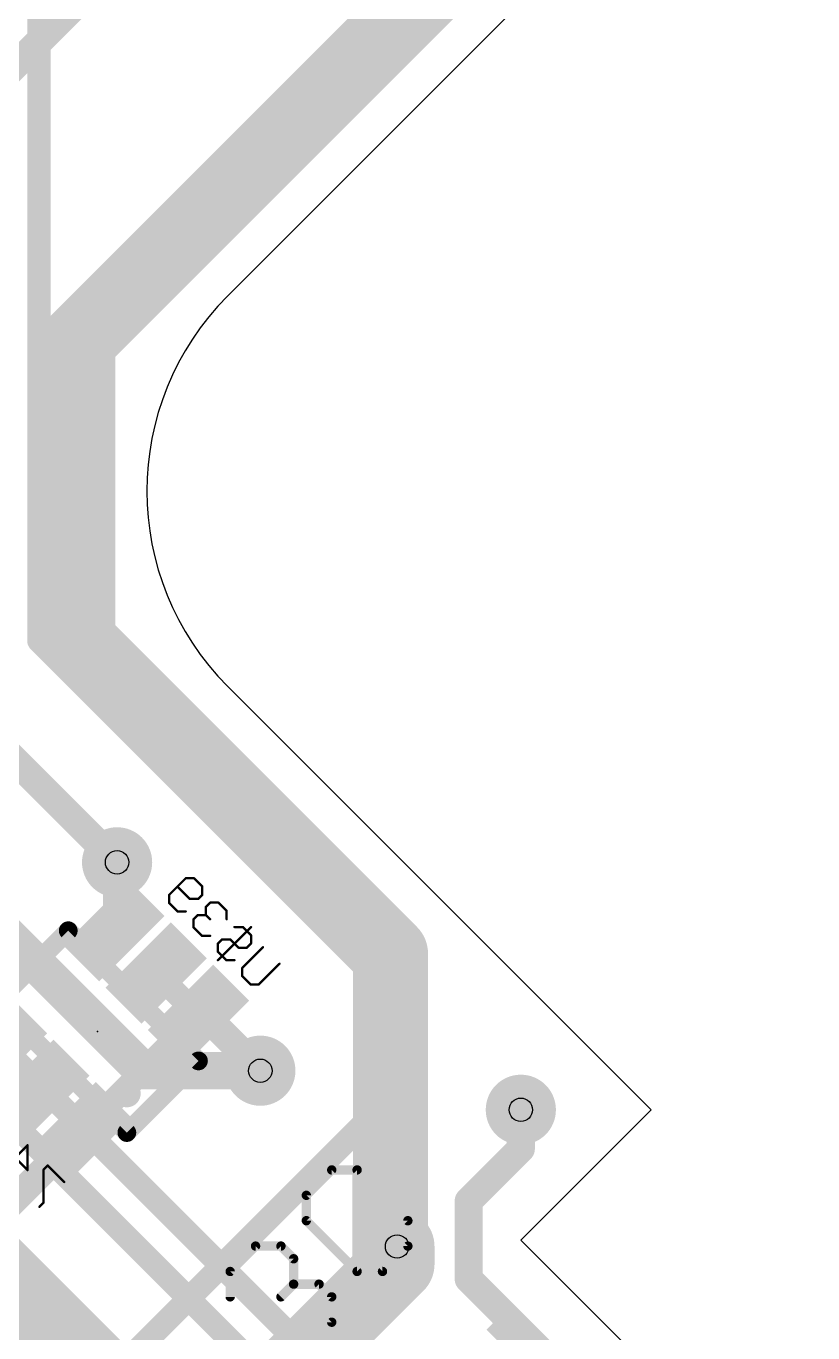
# Model space of a CAD drawing. Extents: x -76 to 580, y -41 to 95.
# Drawn here: x 254.49 to 263.03, y 5 to 19.19 of the extents above; entities that cross this region are included whole.
import ezdxf

# ---------------------------------------------------------------- set-up
doc = ezdxf.new("R2010")
doc.units = 0
for name, color, linetype in [('1', 22, 'CONTINUOUS'), ('16', 175, 'CONTINUOUS'), ('18', 82, 'CONTINUOUS'), ('20', 7, 'CONTINUOUS'), ('21', 32, 'CONTINUOUS'), ('22', 2, 'CONTINUOUS'), ('24', 7, 'CONTINUOUS'), ('26', 253, 'CONTINUOUS'), ('28', 253, 'CONTINUOUS'), ('29', 253, 'CONTINUOUS'), ('30', 253, 'CONTINUOUS'), ('31', 253, 'CONTINUOUS'), ('32', 253, 'CONTINUOUS'), ('44', 253, 'CONTINUOUS'), ('52', 253, 'CONTINUOUS')]:
    doc.layers.add(name, color=color, linetype=linetype)

# ---------------------------------------------------------------- blocks, each defined once
blk = doc.blocks.new('RECT')
blk.add_solid([(-0.5, -0.5), (0.5, -0.5), (-0.5, 0.5), (0.5, 0.5)])
blk = doc.blocks.new('ROUNDV')
at = {"const_width": 0.5}
blk.add_lwpolyline([(0, -0.25, 1), (0, 0.25, 1), (0, -0.25)], format="xyb", dxfattribs=at)

msp = doc.modelspace()

# ---------------------------------------------------------------- linework, layer by layer
at = {"layer": '1'}
for points, const_width in [([(255.0534, 15.7685), (266.155, 26.8701)], 0.8128), ([(253.9928, 18.3848), (257.5283, 21.9203)], 0.3048), ([(255.0534, 12.5158), (255.0534, 15.7685)], 0.8128), ([(258.4475, 9.1217), (255.0534, 12.5158)], 0.8128), ([(255.4777, 10.1116), (254.0635, 11.5258)], 0.3048), ([(255.7605, 7.8489), (253.1442, 10.4652)], 0.4064), ([(257.6697, 4.6669), (252.4371, 9.8995)], 0.254), ([(257.3162, 4.3133), (252.1543, 9.4752)], 0.254), ([(258.4475, 6.0104), (258.4475, 9.1217)], 0.8128), ([(256.3163, 3.5454), (251.5886, 8.2731)], 0.8128), ([(257.0333, 7.8489), (255.7605, 7.8489)], 0.4064), ([(259.8617, 7.0004), (259.8617, 7.4246)], 0.3048), ([(259.2961, 6.4347), (259.8617, 7.0004)], 0.3048), ([(259.2961, 5.5861), (259.2961, 6.4347)], 0.3048), ([(258.5182, 5.9397), (258.4475, 6.0104)], 0.8128), ([(259.7203, 5.1619), (259.2961, 5.5861)], 0.3048), ([(260.7456, 4.0659), (259.7203, 5.0912)], 0.3048)]:
    msp.add_lwpolyline(points, dxfattribs=dict(at, const_width=const_width))
for points, const_width in [([(255.2566, 15.7685, 1), (254.8502, 15.7685)], 0.4064), ([(254.9097, 15.9122, 1), (255.1971, 15.6248)], 0.4064), ([(255.1971, 12.6595, 1), (254.9097, 12.3721)], 0.4064), ([(254.8502, 12.5158, 1), (255.2566, 12.5158)], 0.4064), ([(255.4238, 10.0577, 1), (255.5316, 10.1655)], 0.1524), ([(258.6507, 9.1217, 1), (258.2443, 9.1217)], 0.4064), ([(258.3038, 8.978, 1), (258.5912, 9.2654)], 0.4064), ([(255.7605, 7.9505, 1), (255.7605, 7.7473)], 0.2032), ([(255.6887, 7.777, 1), (255.8324, 7.9207)], 0.2032), ([(257.0333, 7.7473, 1), (257.0333, 7.9505)], 0.2032), ([(259.9379, 7.4246, 1), (259.7855, 7.4246)], 0.1524), ([(259.9156, 6.9465, 1), (259.8079, 7.0542)], 0.1524), ([(259.7855, 7.0004, 1), (259.9379, 7.0004)], 0.1524), ([(259.3723, 6.4347, 1), (259.2199, 6.4347)], 0.1524), ([(259.2422, 6.4886, 1), (259.3499, 6.3808)], 0.1524), ([(258.5912, 6.1541, 1), (258.3038, 5.8667)], 0.4064), ([(258.3746, 5.796, 1), (258.6619, 6.0834)], 0.4064), ([(258.2443, 6.0104, 1), (258.6507, 6.0104)], 0.4064), ([(259.3499, 5.64, 1), (259.2422, 5.5323)], 0.1524), ([(259.2199, 5.5861, 1), (259.3723, 5.5861)], 0.1524), ([(259.7203, 5.1619, 0.4142), (259.7203, 5.0912)], 0.3048), ([(259.7742, 5.108, 1), (259.6664, 5.2158)], 0.1524), ([(259.6664, 5.108, 1), (259.7742, 5.2158)], 0.1524), ([(259.7742, 5.1451, 1), (259.6664, 5.0373)], 0.1524), ([(259.6664, 5.0373, 1), (259.7742, 5.1451)], 0.1524)]:
    msp.add_lwpolyline(points, format="xyb", dxfattribs=dict(at, const_width=const_width))
at = {"layer": '16'}
for points, const_width in [([(254.6292, 12.5158), (254.6292, 24.2538)], 0.254), ([(258.3768, 8.7681), (254.6292, 12.5158)], 0.254), ([(255.4777, 9.4045), (255.4777, 10.1116)], 0.3048), ([(255.4423, 9.3692), (255.4777, 9.4045)], 0.3048), ([(256.3616, 8.4499), (255.9019, 8.9095)], 0.254), ([(258.3768, 7.4953), (258.3768, 8.7681)], 0.254), ([(256.3616, 8.4499), (255.0888, 7.1771)], 0.254), ([(256.3616, 8.4499), (256.4323, 8.4499)], 0.3048), ([(256.4323, 8.4499), (257.0333, 7.8489)], 0.3048), ([(252.7907, 1.9092), (258.3768, 7.4953)], 0.254), ([(255.0888, 7.1771), (253.8868, 5.9751)], 0.3048), ([(258.5182, 5.7473), (258.5182, 5.9397)], 0.8128), ([(256.3163, 3.5454), (258.5182, 5.7473)], 0.8128)]:
    msp.add_lwpolyline(points, dxfattribs=dict(at, const_width=const_width))
for points, const_width in [([(254.6741, 12.5607, 1), (254.5842, 12.4709)], 0.127), ([(254.5657, 12.5158, 1), (254.6927, 12.5158)], 0.127), ([(255.5539, 10.1116, 1), (255.4015, 10.1116)], 0.1524), ([(255.5316, 9.3506, 1), (255.4238, 9.4584)], 0.1524), ([(255.3884, 9.423, 1), (255.4962, 9.3153)], 0.1524), ([(255.4015, 9.4045, 1), (255.5539, 9.4045)], 0.1524), ([(255.9468, 8.9544, 1), (255.857, 8.8646)], 0.127), ([(258.4403, 8.7681, 1), (258.3133, 8.7681)], 0.127), ([(258.3319, 8.7232, 1), (258.4217, 8.813)], 0.127), ([(256.3616, 8.5261, 1), (256.3616, 8.3737)], 0.1524), ([(256.4065, 8.405, 1), (256.3167, 8.4948)], 0.127), ([(256.3167, 8.405, 1), (256.4065, 8.4948)], 0.127), ([(256.4862, 8.5038, 1), (256.3784, 8.396)], 0.1524), ([(256.4323, 8.3737, 1), (256.4323, 8.5261)], 0.1524), ([(256.9794, 7.795, 1), (257.0872, 7.9028)], 0.1524), ([(258.3133, 7.4953, 1), (258.4403, 7.4953)], 0.127), ([(258.4217, 7.4504, 1), (258.3319, 7.5402)], 0.127), ([(255.1427, 7.1232, 1), (255.0349, 7.231)], 0.1524), ([(255.0439, 7.222, 1), (255.1337, 7.1322)], 0.127), ([(258.7214, 5.9397, 1), (258.315, 5.9397)], 0.4064), ([(258.6619, 5.6037, 1), (258.3746, 5.891)], 0.4064), ([(258.315, 5.7473, 1), (258.7214, 5.7473)], 0.4064)]:
    msp.add_lwpolyline(points, format="xyb", dxfattribs=dict(at, const_width=const_width))
at = {"layer": '20'}
for p, q in [((256.6798, 16.2635), (263.0437, 22.6274)), ((256.6798, 12.0208), (261.276, 7.4246)), ((261.276, 7.4246), (259.8617, 6.0104)), ((259.8617, 6.0104), (262.6902, 3.182))]:
    msp.add_line(p, q, dxfattribs=at)
msp.add_arc((258.8011, 14.1421), 3, 135, 225, dxfattribs=at)
at = {"layer": '21', "const_width": 0.1016}
for points in [[(257.5326, 6.4958), (257.8082, 6.7715)], [(257.8082, 6.7715), (258.0839, 6.7715)], [(258.0839, 6.7715), (258.6351, 6.2202)], [(258.0839, 5.6689), (258.0839, 6.7715)], [(257.5326, 6.2202), (257.5326, 6.4958)], [(258.0839, 5.6689), (257.5326, 6.2202)], [(258.6351, 6.2202), (258.6351, 5.9446)], [(256.7057, 5.6689), (256.9813, 5.9446)], [(256.9813, 5.9446), (257.257, 5.9446)], [(257.257, 5.9446), (257.3948, 5.8068)], [(258.6351, 5.9446), (258.3595, 5.6689)], [(257.3948, 5.8068), (257.3948, 5.5311)], [(256.7057, 5.3933), (256.7057, 5.6689)], [(258.3595, 5.6689), (258.0839, 5.6689)], [(257.3948, 5.5311), (257.257, 5.3933)], [(257.3948, 5.5311), (257.6704, 5.5311)], [(257.6704, 5.5311), (257.8082, 5.3933)], [(257.8082, 5.3933), (257.8082, 5.1177)], [(257.8082, 5.1177), (257.5326, 4.8421)]]:
    msp.add_lwpolyline(points, dxfattribs=at)
at = {"layer": '21', "const_width": 0.0508}
for points in [[(257.8082, 6.7969, 1), (257.8082, 6.7461)], [(257.8262, 6.7535, 1), (257.7903, 6.7894)], [(258.1093, 6.7715, 1), (258.0585, 6.7715)], [(258.1018, 6.7894, 1), (258.0659, 6.7535)], [(258.0839, 6.7461, 1), (258.0839, 6.7969)], [(257.558, 6.4958, 1), (257.5072, 6.4958)], [(257.5146, 6.5138, 1), (257.5506, 6.4779)], [(257.5506, 6.2382, 1), (257.5146, 6.2022)], [(257.5072, 6.2202, 1), (257.558, 6.2202)], [(258.6605, 6.2202, 1), (258.6097, 6.2202)], [(258.6172, 6.2022, 1), (258.6531, 6.2382)], [(256.9813, 5.97, 1), (256.9813, 5.9192)], [(256.9993, 5.9266, 1), (256.9634, 5.9625)], [(257.2749, 5.9625, 1), (257.239, 5.9266)], [(257.257, 5.9192, 1), (257.257, 5.97)], [(258.6097, 5.9446, 1), (258.6605, 5.9446)], [(258.6531, 5.9266, 1), (258.6172, 5.9625)], [(257.4202, 5.8068, 1), (257.3694, 5.8068)], [(257.3768, 5.7888, 1), (257.4127, 5.8247)], [(256.7311, 5.6689, 1), (256.6803, 5.6689)], [(256.6877, 5.6869, 1), (256.7237, 5.651)], [(258.0839, 5.6943, 1), (258.0839, 5.6435)], [(258.0585, 5.6689, 1), (258.1093, 5.6689)], [(258.0659, 5.651, 1), (258.1018, 5.6869)], [(258.3415, 5.6869, 1), (258.3774, 5.651)], [(258.3595, 5.6435, 1), (258.3595, 5.6943)], [(257.3948, 5.5565, 1), (257.3948, 5.5057)], [(257.3694, 5.5311, 1), (257.4202, 5.5311)], [(257.4127, 5.5132, 1), (257.3768, 5.5491)], [(257.6884, 5.5491, 1), (257.6525, 5.5132)], [(257.6704, 5.5057, 1), (257.6704, 5.5565)], [(256.6803, 5.3933, 1), (256.7311, 5.3933)], [(257.239, 5.4113, 1), (257.2749, 5.3753)], [(257.8336, 5.3933, 1), (257.7828, 5.3933)], [(257.7903, 5.3753, 1), (257.8262, 5.4113)], [(257.7828, 5.1177, 1), (257.8336, 5.1177)], [(257.8262, 5.0997, 1), (257.7903, 5.1356)]]:
    msp.add_lwpolyline(points, format="xyb", dxfattribs=at)
at = {"layer": '22', "const_width": 0.15}
msp.add_lwpolyline([(255.5837, 7.5264, 1), (255.5837, 7.6764, 1), (255.5837, 7.5264)], format="xyb", dxfattribs=at)
at = {"layer": '24'}
msp.add_point((255.2655, 8.2731), dxfattribs=at)
at = {"layer": '26', "const_width": 0.0254}
for points in [[(256.0432, 9.7586), (256.2229, 9.9384)], [(256.2229, 9.9384), (256.3128, 9.9384)], [(256.3128, 9.9384), (256.4027, 9.8485)], [(256.2679, 9.7137), (256.1331, 9.8485)], [(256.4027, 9.8485), (256.4027, 9.7586)], [(256.0432, 9.6687), (256.0432, 9.7586)], [(256.1331, 9.5789), (256.0432, 9.6687)], [(256.3577, 9.7137), (256.2679, 9.7137)], [(256.4027, 9.7586), (256.3577, 9.7137)], [(256.4875, 9.6738), (256.4426, 9.6288)], [(256.5774, 9.6738), (256.4875, 9.6738)], [(256.6673, 9.5839), (256.5774, 9.6738)], [(256.2229, 9.5789), (256.1331, 9.5789)], [(256.3527, 9.539), (256.3078, 9.494)], [(256.4426, 9.539), (256.3527, 9.539)], [(256.4426, 9.6288), (256.4426, 9.539)], [(256.4426, 9.539), (256.4875, 9.494)], [(256.6673, 9.494), (256.6673, 9.5839)], [(256.3078, 9.494), (256.3078, 9.4041)], [(256.3078, 9.4041), (256.3977, 9.3143)], [(256.9319, 9.4092), (256.5724, 9.0497)], [(256.842, 9.4092), (256.7521, 9.4092)], [(256.9319, 9.3193), (256.842, 9.4092)], [(256.3977, 9.3143), (256.4875, 9.3143)], [(256.5724, 9.2294), (256.6173, 9.2744)], [(256.5724, 9.1395), (256.5724, 9.2294)], [(256.6173, 9.2744), (256.7072, 9.2744)], [(256.7072, 9.2744), (256.7971, 9.1845)], [(256.887, 9.1845), (256.9319, 9.2294)], [(256.9319, 9.2294), (256.9319, 9.3193)], [(256.6623, 9.0497), (256.5724, 9.1395)], [(256.7971, 9.1845), (256.887, 9.1845)], [(256.837, 8.9648), (257.0617, 9.1895)], [(256.7521, 9.0497), (256.6623, 9.0497)], [(256.837, 8.8749), (256.837, 8.9648)], [(257.2414, 9.0098), (257.0167, 8.7851)], [(256.9269, 8.7851), (256.837, 8.8749)], [(257.0167, 8.7851), (256.9269, 8.7851)]]:
    msp.add_lwpolyline(points, dxfattribs=at)
at = {"layer": '26', "const_width": 0.0127}
for points in [[(256.2229, 9.9447, 1), (256.2229, 9.932)], [(256.2274, 9.9339, 1), (256.2184, 9.9429)], [(256.3173, 9.9429, 1), (256.3083, 9.9339)], [(256.3128, 9.932, 1), (256.3128, 9.9447)], [(256.1375, 9.853, 1), (256.1286, 9.844)], [(256.409, 9.8485, 1), (256.3963, 9.8485)], [(256.3982, 9.844, 1), (256.4072, 9.853)], [(256.0495, 9.7586, 1), (256.0368, 9.7586)], [(256.0387, 9.7631, 1), (256.0477, 9.7541)], [(256.0477, 9.6732, 1), (256.0387, 9.6643)], [(256.0368, 9.6687, 1), (256.0495, 9.6687)], [(256.2679, 9.72, 1), (256.2679, 9.7073)], [(256.2634, 9.7092, 1), (256.2724, 9.7182)], [(256.3533, 9.7182, 1), (256.3622, 9.7092)], [(256.3577, 9.7073, 1), (256.3577, 9.72)], [(256.3963, 9.7586, 1), (256.409, 9.7586)], [(256.4072, 9.7541, 1), (256.3982, 9.7631)], [(256.4875, 9.6801, 1), (256.4875, 9.6674)], [(256.492, 9.6693, 1), (256.483, 9.6783)], [(256.5819, 9.6783, 1), (256.5729, 9.6693)], [(256.5774, 9.6674, 1), (256.5774, 9.6801)], [(256.1331, 9.5852, 1), (256.1331, 9.5725)], [(256.1286, 9.5744, 1), (256.1375, 9.5834)], [(256.2229, 9.5725, 1), (256.2229, 9.5852)], [(256.3527, 9.5453, 1), (256.3527, 9.5326)], [(256.3572, 9.5345, 1), (256.3482, 9.5434)], [(256.4489, 9.6288, 1), (256.4362, 9.6288)], [(256.4362, 9.539, 1), (256.4489, 9.539)], [(256.4381, 9.6333, 1), (256.4471, 9.6243)], [(256.4471, 9.5434, 1), (256.4381, 9.5345)], [(256.4426, 9.5326, 1), (256.4426, 9.5453)], [(256.6736, 9.5839, 1), (256.6609, 9.5839)], [(256.6628, 9.5794, 1), (256.6718, 9.5884)], [(256.3141, 9.494, 1), (256.3014, 9.494)], [(256.3033, 9.4985, 1), (256.3123, 9.4895)], [(256.3123, 9.4086, 1), (256.3033, 9.3997)], [(256.3014, 9.4041, 1), (256.3141, 9.4041)], [(256.483, 9.4895, 1), (256.492, 9.4985)], [(256.6609, 9.494, 1), (256.6736, 9.494)], [(256.7521, 9.4155, 1), (256.7521, 9.4028)], [(256.8465, 9.4137, 1), (256.8375, 9.4047)], [(256.842, 9.4028, 1), (256.842, 9.4155)], [(256.9364, 9.4047, 1), (256.9274, 9.4137)], [(256.3977, 9.3206, 1), (256.3977, 9.3079)], [(256.3932, 9.3098, 1), (256.4021, 9.3188)], [(256.4875, 9.3079, 1), (256.4875, 9.3206)], [(256.5787, 9.2294, 1), (256.566, 9.2294)], [(256.5679, 9.2339, 1), (256.5769, 9.2249)], [(256.6173, 9.2807, 1), (256.6173, 9.268)], [(256.6218, 9.2699, 1), (256.6128, 9.2788)], [(256.7117, 9.2788, 1), (256.7027, 9.2699)], [(256.7072, 9.268, 1), (256.7072, 9.2807)], [(256.9382, 9.3193, 1), (256.9255, 9.3193)], [(256.9255, 9.2294, 1), (256.9382, 9.2294)], [(256.9274, 9.3148, 1), (256.9364, 9.3238)], [(256.9364, 9.2249, 1), (256.9274, 9.2339)], [(256.5769, 9.144, 1), (256.5679, 9.135)], [(256.566, 9.1395, 1), (256.5787, 9.1395)], [(256.7971, 9.1908, 1), (256.7971, 9.1781)], [(256.7926, 9.18, 1), (256.8016, 9.189)], [(256.8825, 9.189, 1), (256.8914, 9.18)], [(256.887, 9.1781, 1), (256.887, 9.1908)], [(257.0662, 9.185, 1), (257.0572, 9.194)], [(256.5679, 9.0541, 1), (256.5769, 9.0452)], [(256.6623, 9.056, 1), (256.6623, 9.0433)], [(256.6578, 9.0452, 1), (256.6667, 9.0541)], [(256.7521, 9.0433, 1), (256.7521, 9.056)], [(256.8433, 8.9648, 1), (256.8306, 8.9648)], [(256.8325, 8.9693, 1), (256.8415, 8.9603)], [(257.2459, 9.0053, 1), (257.2369, 9.0142)], [(256.8415, 8.8794, 1), (256.8325, 8.8704)], [(256.8306, 8.8749, 1), (256.8433, 8.8749)], [(256.9269, 8.7914, 1), (256.9269, 8.7787)], [(257.0167, 8.7787, 1), (257.0167, 8.7914)], [(256.9224, 8.7806, 1), (256.9313, 8.7895)], [(257.0122, 8.7895, 1), (257.0212, 8.7806)]]:
    msp.add_lwpolyline(points, format="xyb", dxfattribs=at)
at = {"layer": '28', "const_width": 0.0254}
for points in [[(254.2354, 6.77), (254.505, 7.0397)], [(254.505, 6.77), (254.3253, 6.9498)], [(254.505, 7.0397), (254.505, 6.77)], [(254.7247, 6.82), (254.6798, 6.7751)], [(254.9044, 6.6402), (254.7247, 6.82)], [(254.6798, 6.7751), (254.6798, 6.4155)], [(254.6798, 6.4155), (254.6348, 6.3706)]]:
    msp.add_lwpolyline(points, dxfattribs=at)
at = {"layer": '28', "const_width": 0.0127}
for points in [[(254.5114, 7.0397, 1), (254.4987, 7.0397)], [(254.5095, 7.0352, 1), (254.5005, 7.0441)], [(254.7292, 6.8245, 1), (254.7202, 6.8155)], [(254.7292, 6.8155, 1), (254.7202, 6.8245)], [(254.4987, 6.77, 1), (254.5114, 6.77)], [(254.5005, 6.7655, 1), (254.5095, 6.7745)], [(254.6861, 6.7751, 1), (254.6734, 6.7751)], [(254.6753, 6.7795, 1), (254.6842, 6.7706)], [(254.9, 6.6357, 1), (254.9089, 6.6447)], [(254.6734, 6.4155, 1), (254.6861, 6.4155)], [(254.6842, 6.4111, 1), (254.6753, 6.42)], [(254.6303, 6.3751, 1), (254.6393, 6.3661)]]:
    msp.add_lwpolyline(points, format="xyb", dxfattribs=at)
at = {"layer": '44'}
for centre in [(255.4777, 10.1116), (257.0333, 7.8489), (259.8617, 7.4246), (258.5182, 5.9397)]:
    msp.add_circle(centre, 0.127, dxfattribs=at)
at = {"layer": '52', "const_width": 0.2032}
for points in [[(254.9474, 9.3692), (254.1695, 8.5913)], [(256.3616, 7.9549), (254.9474, 9.3692)], [(254.1695, 8.5913), (255.5837, 7.1771)], [(255.5837, 7.1771), (256.3616, 7.9549)]]:
    msp.add_lwpolyline(points, dxfattribs=at)
at = {"layer": '52'}
for points, const_width in [([(254.9833, 9.4051, 1), (254.9114, 9.3332)], 0.1016), ([(254.9833, 9.3332, 1), (254.9114, 9.4051)], 0.1016), ([(256.3975, 7.919, 1), (256.3256, 7.9909)], 0.1016), ([(256.3256, 7.919, 1), (256.3975, 7.9909)], 0.1016), ([(255.5837, 7.5264, 1), (255.5837, 7.6764, 1), (255.5837, 7.5264)], 0.15), ([(255.5478, 7.2131, 1), (255.6197, 7.1412)], 0.1016), ([(255.5478, 7.1412, 1), (255.6197, 7.2131)], 0.1016)]:
    msp.add_lwpolyline(points, format="xyb", dxfattribs=dict(at, const_width=const_width))

# ---------------------------------------------------------------- block references
at = {"layer": '1', "xscale": 0.25, "yscale": 3, "rotation": 45}
msp.add_blockref('RECT', (260.7456, 4.0659), dxfattribs=at)
at = {"layer": '16', "xscale": 0.4, "yscale": 0.85, "rotation": 135}
for p in [(255.4423, 9.3692), (255.9019, 8.9095), (256.3616, 8.4499), (254.1695, 8.0964), (254.6292, 7.6368), (255.0888, 7.1771)]:
    msp.add_blockref('RECT', p, dxfattribs=at)
at = {"layer": '18', "xscale": 0.6096, "yscale": 0.6096}
for p in [(255.4777, 10.1116), (255.4777, 10.1116), (257.0333, 7.8489), (257.0333, 7.8489), (259.8617, 7.4246), (259.8617, 7.4246), (258.5182, 5.9397), (258.5182, 5.9397)]:
    msp.add_blockref('ROUNDV', p, dxfattribs=at)
at = {"layer": '29', "xscale": 0.762, "yscale": 0.762}
for p in [(255.4777, 10.1116), (257.0333, 7.8489), (259.8617, 7.4246), (258.5182, 5.9397)]:
    msp.add_blockref('ROUNDV', p, dxfattribs=at)
at = {"layer": '29', "xscale": 0.4024, "yscale": 3.1524, "rotation": 45}
msp.add_blockref('RECT', (260.7456, 4.0659), dxfattribs=at)
at = {"layer": '30', "xscale": 0.762, "yscale": 0.762}
for p in [(255.4777, 10.1116), (257.0333, 7.8489), (259.8617, 7.4246), (258.5182, 5.9397)]:
    msp.add_blockref('ROUNDV', p, dxfattribs=at)
at = {"layer": '30', "xscale": 0.5524, "yscale": 1.0024, "rotation": 135}
for p in [(255.4423, 9.3692), (255.9019, 8.9095), (256.3616, 8.4499), (254.1695, 8.0964), (254.6292, 7.6368), (255.0888, 7.1771)]:
    msp.add_blockref('RECT', p, dxfattribs=at)
at = {"layer": '31', "xscale": 0.25, "yscale": 3, "rotation": 45}
msp.add_blockref('RECT', (260.7456, 4.0659), dxfattribs=at)
at = {"layer": '32', "xscale": 0.4, "yscale": 0.84, "rotation": 135}
for p in [(255.4423, 9.3692), (255.9019, 8.9095), (256.3616, 8.4499), (254.1695, 8.0964), (254.6292, 7.6368), (255.0888, 7.1771)]:
    msp.add_blockref('RECT', p, dxfattribs=at)
at = {"layer": '52', "xscale": 0.3, "yscale": 0.5, "rotation": 135}
for p in [(255.407, 9.3338), (255.8666, 8.8742), (256.3262, 8.4146), (254.6645, 7.6721), (255.1241, 7.2125)]:
    msp.add_blockref('RECT', p, dxfattribs=at)

doc.saveas('drawing.dxf')
